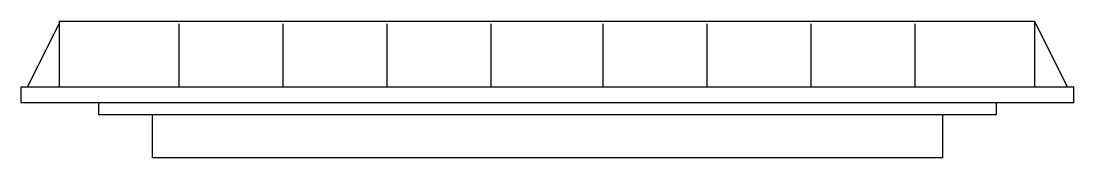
# Model space of a CAD drawing. Header units: millimetres. Extents: x -10152.271 to -10151.871, y -374.601 to -374.549.
import ezdxf

# ---------------------------------------------------------------- set-up
doc = ezdxf.new("R2010")
doc.units = ezdxf.units.MM
doc.layers.add('Tub_esgoto_caixas', color=2, linetype='Continuous')

msp = doc.modelspace()

# ---------------------------------------------------------------- linework, layer by layer
at = {"layer": 'Tub_esgoto_caixas', "linetype": 'Continuous'}
for p, q in [((-10152.26826, -374.57403), (-10152.25627, -374.55004)), ((-10152.25626, -374.54903), (-10151.88576, -374.54903)), ((-10151.87326, -374.57403), (-10151.88576, -374.54903)), ((-10152.27076, -374.58013), (-10152.27076, -374.57403)), ((-10151.87076, -374.58013), (-10151.87076, -374.57403)), ((-10151.87076, -374.58013), (-10152.27076, -374.58013))]:
    msp.add_line(p, q, dxfattribs=at)
at = {"layer": 'Tub_esgoto_caixas', "color": 1}
for p, q in [((-10152.25626, -374.54903), (-10152.25626, -374.57403)), ((-10152.21076, -374.55004), (-10152.21076, -374.57403)), ((-10152.17126, -374.55004), (-10152.17126, -374.57403)), ((-10152.13176, -374.55004), (-10152.13176, -374.57403)), ((-10152.09226, -374.55004), (-10152.09226, -374.57403)), ((-10152.04976, -374.55004), (-10152.04976, -374.57403)), ((-10152.01026, -374.55004), (-10152.01026, -374.57403)), ((-10151.97076, -374.55004), (-10151.97076, -374.57403)), ((-10151.93126, -374.55004), (-10151.93126, -374.57403)), ((-10151.88576, -374.54903), (-10151.88576, -374.57403)), ((-10152.2413, -374.58013), (-10152.2413, -374.58463)), ((-10151.90022, -374.58463), (-10151.90022, -374.58013)), ((-10152.2413, -374.58463), (-10151.90022, -374.58463)), ((-10152.22086, -374.60113), (-10152.22086, -374.58463)), ((-10151.92066, -374.58463), (-10151.92066, -374.60113)), ((-10151.92066, -374.60113), (-10152.22086, -374.60113))]:
    msp.add_line(p, q, dxfattribs=at)
at = {"layer": 'Tub_esgoto_caixas', "color": 1, "linetype": 'Continuous'}
msp.add_line((-10152.27076, -374.57403), (-10151.87076, -374.57403), dxfattribs=at)

doc.saveas('drawing.dxf')
